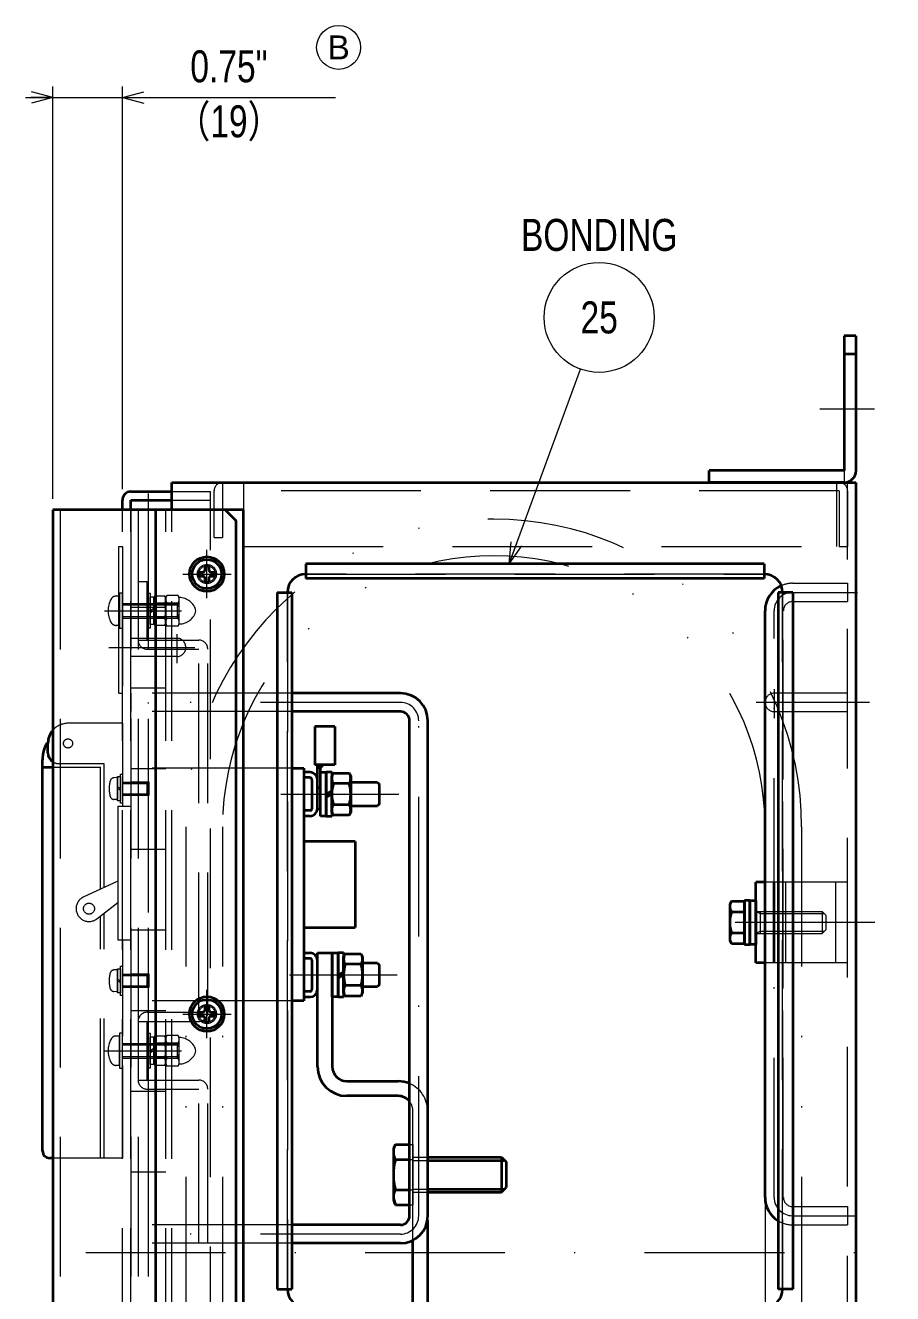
# Model space of a CAD drawing. Header units: millimetres. Extents: x 10 to 832, y 7 to 590.
# Drawn here: x 572.8 to 651.7, y 311.3 to 426.6 of the extents above; entities that cross this region are included whole.
import ezdxf
from ezdxf.enums import TextEntityAlignment as Align

# ---------------------------------------------------------------- set-up
doc = ezdxf.new("R2010")
doc.units = ezdxf.units.MM
for name, pattern in [('DASHDOT', [25.3, 12.7, -6.3, 0, -6.3]), ('DASHED', [19, 12.7, -6.3]), ('DIVIDE', [31.6, 12.7, -6.3, 0, -6.3, 0, -6.3])]:
    doc.linetypes.add(name, pattern=pattern)
for name, color, linetype in [('GR1_01', 7, 'Continuous'), ('GR1_02', 7, 'Continuous'), ('GR1_03', 7, 'Continuous'), ('GR1_04', 7, 'Continuous'), ('GR1_05', 7, 'Continuous'), ('GR1_07', 7, 'Continuous'), ('GR1_08', 7, 'Continuous'), ('GR1_10', 7, 'Continuous'), ('GR1_11', 7, 'Continuous'), ('GR1_12', 7, 'Continuous'), ('GR1_15', 7, 'Continuous'), ('GR1_16', 7, 'Continuous'), ('GR1_17', 7, 'Continuous'), ('GR1_teisei', 7, 'Continuous')]:
    doc.layers.add(name, color=color, linetype=linetype)
doc.styles.add('HG丸ｺﾞｼｯｸM-PRO', font='')
doc.styles.get('HG丸ｺﾞｼｯｸM-PRO').set_extended_font_data('HG丸ｺﾞｼｯｸM-PRO')

# ---------------------------------------------------------------- blocks, each defined once
blk = doc.blocks.new('BLKF075')
at = {"layer": 'GR1_01', "color": 3, "linetype": 'Continuous', "lineweight": 35}
for p, q in [((582.43, 384.17), (586.17, 384.17)), ((581.67, 382.5), (581.67, 383.4)), ((582.43, 383.4), (586.17, 383.4)), ((582.43, 382.5), (582.43, 383.4)), ((581.67, 246.6), (581.67, 247.5)), ((582.43, 246.6), (582.43, 247.5)), ((586.17, 246.6), (582.43, 246.6)), ((582.43, 245.83), (586.17, 245.83))]:
    blk.add_line(p, q, dxfattribs=at)
at = {"layer": 'GR1_01', "color": 4, "linetype": 'DASHED', "lineweight": 13}
for p, q in [((586.17, 384.17), (589.67, 384.17)), ((589.67, 245.83), (589.67, 384.17)), ((586.17, 383.4), (589.67, 383.4)), ((581.67, 247.5), (581.67, 382.5)), ((582.43, 247.5), (582.43, 382.5)), ((589.67, 246.6), (586.17, 246.6)), ((586.17, 245.83), (589.67, 245.83))]:
    blk.add_line(p, q, dxfattribs=at)
at = {"layer": 'GR1_01', "color": 3, "linetype": 'Continuous', "lineweight": 35}
for centre, start, end in [((582.43, 383.4), 90, 180), ((582.43, 246.6), 180, 270)]:
    blk.add_arc(centre, 0.767, start, end, dxfattribs=at)
blk = doc.blocks.new('BLKF076')
at = {"layer": 'GR1_02', "color": 4, "linetype": 'DASHED', "lineweight": 13}
for p, q in [((590, 380), (590, 384.23)), ((590.77, 385), (646.8, 385)), ((590.77, 385), (590.77, 380)), ((646.8, 384.23), (590.77, 384.23)), ((592.67, 385), (592.67, 379.17)), ((646.57, 385), (646.57, 379.17)), ((646.8, 384.23), (646.8, 379.17)), ((647.57, 384.23), (647.57, 379.17)), ((590, 380), (590.77, 380)), ((592.67, 379.17), (646.57, 379.17)), ((646.8, 379.17), (647.57, 379.17))]:
    blk.add_line(p, q, dxfattribs=at)
for centre, start, end in [((590.77, 384.23), 90, 180), ((646.8, 384.23), 360, 90)]:
    blk.add_arc(centre, 0.767, start, end, dxfattribs=at)
blk = doc.blocks.new('BLKF077')
at = {"layer": 'GR1_02', "color": 3, "linetype": 'Continuous', "lineweight": 35}
for p, q in [((586.17, 385), (648.33, 385)), ((586.17, 382.5), (586.17, 385)), ((648.33, 385), (648.33, 245)), ((586.17, 245), (586.17, 247.5)), ((586.17, 245), (648.33, 245))]:
    blk.add_line(p, q, dxfattribs=at)
at = {"layer": 'GR1_02', "color": 4, "linetype": 'DASHED', "lineweight": 13}
for p, q in [((647.57, 245), (647.57, 385)), ((586.17, 247.5), (586.17, 382.5))]:
    blk.add_line(p, q, dxfattribs=at)
blk = doc.blocks.new('BLKF079')
at = {"layer": 'GR1_10', "color": 3, "linetype": 'Continuous', "lineweight": 35}
for p, q in [((589.17, 377.4), (589.53, 377.4)), ((589.17, 377.4), (589.17, 377.03)), ((589.53, 377.4), (589.53, 377.03)), ((588.62, 376.85), (588.62, 376.48)), ((588.62, 376.85), (588.98, 376.85)), ((588.62, 376.48), (588.98, 376.48)), ((589.17, 376.3), (589.17, 375.93)), ((589.17, 375.93), (589.53, 375.93)), ((589.53, 376.3), (589.53, 375.93)), ((589.72, 376.85), (590.08, 376.85)), ((589.72, 376.48), (590.08, 376.48)), ((590.08, 376.85), (590.08, 376.48))]:
    blk.add_line(p, q, dxfattribs=at)
for radius in [1.58, 1.33]:
    blk.add_circle((589.35, 376.67), radius, dxfattribs=at)
for centre, start, end in [((588.98, 377.03), 270, 0), ((589.72, 377.03), 180, 270), ((588.98, 376.3), 0, 90), ((589.72, 376.3), 90, 180)]:
    blk.add_arc(centre, 0.183, start, end, dxfattribs=at)
blk = doc.blocks.new('BLKF081')
at = {"layer": 'GR1_07', "color": 4, "linetype": 'DASHDOT', "lineweight": 13}
for p, q in [((584.02, 383.99), (584.02, 245.66)), ((589.35, 374.47), (589.35, 378.87)), ((587.15, 376.67), (591.55, 376.67)), ((580.36, 373.33), (586.36, 373.33)), ((589.35, 334.47), (589.35, 338.87)), ((587.15, 336.67), (591.55, 336.67)), ((580.36, 333.33), (586.36, 333.33)), ((589.35, 298.87), (589.35, 294.47)), ((587.15, 296.67), (591.55, 296.67)), ((580.36, 293.33), (586.36, 293.33)), ((589.35, 254.47), (589.35, 258.87)), ((587.15, 256.67), (591.55, 256.67)), ((580.36, 253.33), (586.36, 253.33))]:
    blk.add_line(p, q, dxfattribs=at)
at = {"layer": 'GR1_07', "color": 4, "linetype": 'DASHED', "lineweight": 13}
for p, q in [((582.43, 382.5), (582.43, 247.5)), ((591.02, 382.5), (582.43, 382.5)), ((583.1, 382.5), (583.1, 247.5)), ((585.6, 247.5), (585.6, 382.5)), ((582.43, 373.67), (584.1, 373.67)), ((584.1, 373.67), (585.6, 373.67)), ((582.43, 366.33), (584.1, 366.33)), ((584.1, 366.33), (585.6, 366.33)), ((582.43, 359), (584.1, 359)), ((584.1, 359), (585.6, 359)), ((582.43, 351.67), (584.1, 351.67)), ((584.1, 351.67), (585.6, 351.67)), ((582.43, 344.33), (584.1, 344.33)), ((584.1, 344.33), (585.6, 344.33)), ((582.43, 337), (584.1, 337)), ((584.1, 337), (585.6, 337)), ((582.43, 329.67), (584.1, 329.67)), ((584.1, 329.67), (585.6, 329.67)), ((582.43, 322.33), (584.1, 322.33)), ((584.1, 322.33), (585.6, 322.33)), ((582.43, 315), (584.1, 315)), ((584.1, 315), (585.6, 315)), ((582.43, 307.67), (584.1, 307.67)), ((584.1, 307.67), (585.6, 307.67)), ((582.43, 300.33), (584.1, 300.33)), ((584.1, 300.33), (585.6, 300.33)), ((582.43, 293), (584.1, 293)), ((584.1, 293), (585.6, 293)), ((582.43, 285.67), (584.1, 285.67)), ((584.1, 285.67), (585.6, 285.67)), ((582.43, 278.33), (584.1, 278.33)), ((584.1, 278.33), (585.6, 278.33)), ((582.43, 271), (584.1, 271)), ((584.1, 271), (585.6, 271)), ((582.43, 263.67), (584.1, 263.67)), ((584.1, 263.67), (585.6, 263.67)), ((582.43, 256.33), (584.1, 256.33)), ((584.1, 256.33), (585.6, 256.33)), ((582.43, 247.5), (591.02, 247.5))]:
    blk.add_line(p, q, dxfattribs=at)
at = {"layer": 'GR1_07', "color": 3, "linetype": 'Continuous', "lineweight": 35}
for p, q in [((592.68, 382.5), (591.02, 382.5)), ((592.68, 247.5), (592.68, 382.5)), ((591.02, 247.5), (592.68, 247.5))]:
    blk.add_line(p, q, dxfattribs=at)
at = {"layer": 'GR1_07', "color": 4, "linetype": 'DASHED', "lineweight": 13}
for centre in [(589.35, 376.67), (589.35, 336.67), (589.35, 296.67), (589.35, 256.67)]:
    blk.add_circle(centre, 0.867, dxfattribs=at)
blk = doc.blocks.new('BLKF082')
at = {"layer": 'GR1_10', "color": 3, "linetype": 'Continuous', "lineweight": 35}
for p, q in [((588.62, 336.85), (588.62, 336.48)), ((588.62, 336.85), (588.98, 336.85)), ((589.17, 337.4), (589.53, 337.4)), ((589.17, 337.4), (589.17, 337.03)), ((589.53, 337.4), (589.53, 337.03)), ((589.72, 336.85), (590.08, 336.85)), ((590.08, 336.85), (590.08, 336.48)), ((588.62, 336.48), (588.98, 336.48)), ((589.17, 336.3), (589.17, 335.93)), ((589.17, 335.93), (589.53, 335.93)), ((589.53, 336.3), (589.53, 335.93)), ((589.72, 336.48), (590.08, 336.48))]:
    blk.add_line(p, q, dxfattribs=at)
for radius in [1.58, 1.33]:
    blk.add_circle((589.35, 336.67), radius, dxfattribs=at)
for centre, start, end in [((588.98, 337.03), 270, 0), ((589.72, 337.03), 180, 270), ((588.98, 336.3), 0, 90), ((589.72, 336.3), 90, 180)]:
    blk.add_arc(centre, 0.183, start, end, dxfattribs=at)
blk = doc.blocks.new('BLKF093')
at = {"layer": 'GR1_04', "color": 4, "linetype": 'DASHED', "lineweight": 13}
for p, q in [((597.07, 359.03), (582.43, 359.03)), ((582.43, 359.03), (582.43, 355.58)), ((599.4, 355.33), (599.4, 357.99)), ((581.25, 355.58), (581.67, 355.58)), ((581.25, 355.58), (581.25, 343.41)), ((581.67, 355.58), (582.43, 355.58)), ((581.24, 348.75), (578.17, 347.32)), ((579.33, 345.31), (581.25, 346.81)), ((581.25, 343.41), (581.67, 343.41)), ((581.67, 343.41), (582.43, 343.41)), ((582.43, 343.41), (582.43, 337.86)), ((599.4, 338.89), (599.4, 341.56)), ((597.07, 337.86), (582.43, 337.86))]:
    blk.add_line(p, q, dxfattribs=at)
at = {"layer": 'GR1_04', "color": 3, "linetype": 'Continuous', "lineweight": 35}
for p, q in [((597.07, 359.03), (598.17, 359.03)), ((598.17, 359.03), (598.17, 337.86)), ((598.73, 358.66), (598.17, 358.66)), ((598.73, 358.16), (598.17, 358.16)), ((598.9, 355.33), (598.9, 357.99)), ((604.85, 357.72), (602.43, 357.72)), ((604.85, 357.72), (605.02, 357.55)), ((605.02, 355.77), (605.02, 357.55)), ((598.73, 355.16), (598.17, 355.16)), ((602.43, 355.6), (604.85, 355.6)), ((605.02, 355.77), (604.85, 355.6)), ((598.73, 354.66), (598.17, 354.66)), ((602.83, 352.34), (598.17, 352.34)), ((602.83, 352.34), (602.83, 344.55)), ((598.17, 344.55), (602.83, 344.55)), ((598.17, 342.23), (598.73, 342.23)), ((598.73, 341.73), (598.17, 341.73)), ((598.9, 338.89), (598.9, 341.56)), ((604.85, 341.29), (603.5, 341.29)), ((604.85, 341.29), (605.02, 341.12)), ((605.02, 339.34), (605.02, 341.12)), ((603.5, 339.17), (604.85, 339.17)), ((605.02, 339.34), (604.85, 339.17)), ((598.17, 337.86), (597.07, 337.86)), ((598.73, 338.73), (598.17, 338.73)), ((598.17, 338.23), (598.73, 338.23))]:
    blk.add_line(p, q, dxfattribs=at)
at = {"layer": 'GR1_04', "color": 4, "linetype": 'DASHED', "lineweight": 13}
blk.add_circle((578.63, 346.25), 0.5, dxfattribs=at)
at = {"layer": 'GR1_04', "color": 3, "linetype": 'Continuous', "lineweight": 35}
for centre, radius, start, end in [((598.73, 357.99), 0.667, 0, 90), ((598.73, 357.99), 0.167, 0, 90), ((598.73, 355.33), 0.667, 270, 0), ((598.73, 355.33), 0.167, 270, 0), ((598.73, 341.56), 0.667, 0, 90), ((598.73, 341.56), 0.167, 0, 90), ((598.73, 338.89), 0.667, 270, 0), ((598.73, 338.89), 0.167, 270, 0)]:
    blk.add_arc(centre, radius, start, end, dxfattribs=at)
at = {"layer": 'GR1_04', "color": 4, "linetype": 'DASHED', "lineweight": 13}
blk.add_arc((578.63, 346.25), 1.17, 113.3364, 306.7648, dxfattribs=at)
blk = doc.blocks.new('BLKF092')
at = {"layer": 'GR1_04', "color": 4, "linetype": 'DASHED', "lineweight": 13}
for p, q in [((584.1, 357.74), (582.43, 357.74)), ((584.1, 356.58), (584.1, 357.74)), ((582.43, 356.58), (584.1, 356.58)), ((584.1, 340.28), (582.43, 340.28)), ((584.1, 339.11), (584.1, 340.28)), ((582.43, 339.11), (584.1, 339.11))]:
    blk.add_line(p, q, dxfattribs=at)
at = {"layer": 'GR1_04', "color": 3, "linetype": 'Continuous', "lineweight": 35}
blk.add_blockref('BLKF093', (0, 0), dxfattribs=at)
blk = doc.blocks.new('BLKF094')
at = {"layer": 'GR1_04', "color": 4, "linetype": 'DASHED', "lineweight": 13}
for p, q in [((581.23, 358.16), (580.9, 358.14)), ((581.23, 358.26), (581.5, 358.26)), ((581.23, 356.06), (581.23, 358.26)), ((581.23, 358.16), (581.23, 356.16)), ((581.5, 358.49), (581.67, 358.49)), ((581.5, 355.83), (581.5, 358.49)), ((581.5, 358.26), (581.5, 356.06)), ((581.67, 358.49), (581.67, 355.83)), ((581.67, 357.74), (583.9, 357.74)), ((581.67, 357.74), (581.67, 356.58)), ((581.67, 357.63), (583.9, 357.63)), ((583.9, 357.74), (583.9, 356.58)), ((581.23, 357.31), (581.5, 357.16)), ((581.23, 357.16), (581.5, 357.01)), ((581.67, 356.69), (583.9, 356.69)), ((581.67, 356.58), (583.9, 356.58)), ((581.23, 356.16), (580.9, 356.18)), ((581.5, 356.06), (581.23, 356.06)), ((581.67, 355.83), (581.5, 355.83))]:
    blk.add_line(p, q, dxfattribs=at)
for centre, radius, start, end in [((583.13, 357.16), 2.67, 164.458, 195.542), ((580.92, 357.78), 0.367, 93, 164.458), ((580.92, 356.54), 0.367, 195.542, 267)]:
    blk.add_arc(centre, radius, start, end, dxfattribs=at)
blk = doc.blocks.new('BLKF095')
at = {"layer": 'GR1_04', "color": 4, "linetype": 'DASHED', "lineweight": 13}
for p, q in [((581.23, 340.69), (580.9, 340.68)), ((581.23, 340.79), (581.5, 340.79)), ((581.23, 338.59), (581.23, 340.79)), ((581.23, 340.69), (581.23, 338.69)), ((581.5, 341.03), (581.67, 341.03)), ((581.5, 338.36), (581.5, 341.03)), ((581.5, 340.79), (581.5, 338.59)), ((581.67, 341.03), (581.67, 338.36)), ((581.67, 340.28), (583.9, 340.28)), ((581.67, 340.28), (581.67, 339.11)), ((581.67, 340.16), (583.9, 340.16)), ((583.9, 340.28), (583.9, 339.11)), ((581.23, 339.85), (581.5, 339.69)), ((581.23, 339.69), (581.5, 339.54)), ((581.67, 339.23), (583.9, 339.23)), ((581.67, 339.11), (583.9, 339.11)), ((581.23, 338.69), (580.9, 338.71)), ((581.5, 338.59), (581.23, 338.59)), ((581.67, 338.36), (581.5, 338.36))]:
    blk.add_line(p, q, dxfattribs=at)
for centre, radius, start, end in [((583.13, 339.69), 2.67, 164.458, 195.542), ((580.92, 340.31), 0.367, 93, 164.458), ((580.92, 339.08), 0.367, 195.542, 267)]:
    blk.add_arc(centre, radius, start, end, dxfattribs=at)
blk = doc.blocks.new('BLKF096')
at = {"layer": 'GR1_04', "color": 3, "linetype": 'Continuous', "lineweight": 35}
for p, q in [((599.17, 362.81), (599.17, 359.31)), ((600.97, 362.81), (599.17, 362.81)), ((600.97, 362.81), (600.97, 359.31)), ((600.97, 359.31), (599.17, 359.31)), ((599.4, 355.33), (599.4, 359.31)), ((599.4, 359.05), (599.82, 359.31)), ((599.66, 359.05), (599.4, 359.05)), ((599.66, 359.05), (599.92, 359.31)), ((599.66, 355.33), (599.66, 359.05)), ((599.4, 357.27), (599.66, 357.27)), ((599.4, 355.33), (599.66, 355.33))]:
    blk.add_line(p, q, dxfattribs=at)
blk = doc.blocks.new('BLKF201')
at = {"layer": 'GR1_02', "color": 4, "linetype": 'DASHED', "lineweight": 13}
for p, q in [((598.33, 376.67), (640, 376.67)), ((596.67, 311.67), (596.67, 375)), ((641.67, 311.67), (641.67, 375)), ((598.33, 310), (640, 310))]:
    blk.add_line(p, q, dxfattribs=at)
at = {"layer": 'GR1_02', "color": 3, "linetype": 'Continuous', "lineweight": 35}
for centre, start, end in [((598.33, 375), 90, 180), ((640, 375), 360, 90), ((598.33, 311.67), 180, 270), ((640, 311.67), 270, 360)]:
    blk.add_arc(centre, 1.67, start, end, dxfattribs=at)
blk = doc.blocks.new('BLKF202')
at = {"layer": 'GR1_11', "color": 3, "linetype": 'Continuous', "lineweight": 35}
for p, q in [((640, 377.6), (598.33, 377.6)), ((598.33, 377.6), (598.33, 376.27)), ((640, 377.6), (640, 376.27)), ((640, 376.27), (598.33, 376.27))]:
    blk.add_line(p, q, dxfattribs=at)
at = {"layer": 'GR1_11', "color": 4, "linetype": 'DASHED', "lineweight": 13}
blk.add_line((640, 376.67), (598.33, 376.67), dxfattribs=at)
blk = doc.blocks.new('BLKF203')
at = {"layer": 'GR1_11', "color": 3, "linetype": 'Continuous', "lineweight": 35}
for p, q in [((595.73, 375), (595.73, 311.67)), ((595.73, 375), (597.07, 375)), ((597.07, 375), (597.07, 311.67)), ((595.73, 311.67), (597.07, 311.67))]:
    blk.add_line(p, q, dxfattribs=at)
at = {"layer": 'GR1_11', "color": 4, "linetype": 'DASHED', "lineweight": 13}
blk.add_line((596.67, 375), (596.67, 311.67), dxfattribs=at)
blk = doc.blocks.new('BLKF205')
at = {"layer": 'GR1_11', "color": 3, "linetype": 'Continuous', "lineweight": 35}
for p, q in [((641.27, 375), (641.27, 311.67)), ((642.6, 375), (641.27, 375)), ((642.6, 375), (642.6, 311.67)), ((642.6, 311.67), (641.27, 311.67))]:
    blk.add_line(p, q, dxfattribs=at)
at = {"layer": 'GR1_11', "color": 4, "linetype": 'DASHED', "lineweight": 13}
blk.add_line((641.67, 375), (641.67, 311.67), dxfattribs=at)
blk = doc.blocks.new('BLKF220')
at = {"layer": 'GR1_02', "color": 3, "linetype": 'Continuous', "lineweight": 35}
for p, q in [((648.33, 398.33), (647.27, 398.33)), ((647.27, 398.33), (647.27, 386.07)), ((648.33, 398.33), (648.33, 386.07)), ((648.33, 396.67), (647.27, 396.67)), ((647.27, 386.07), (635, 386.07)), ((635, 385), (635, 386.07)), ((647.27, 385), (635, 385))]:
    blk.add_line(p, q, dxfattribs=at)
at = {"layer": 'GR1_02', "color": 4, "linetype": 'DASHDOT', "lineweight": 13}
blk.add_line((650.01, 391.67), (645.06, 391.67), dxfattribs=at)
at = {"layer": 'GR1_02', "color": 4, "linetype": 'DASHED', "lineweight": 13}
blk.add_line((647.27, 386.07), (647.27, 385), dxfattribs=at)
at = {"layer": 'GR1_02', "color": 3, "linetype": 'Continuous', "lineweight": 35}
blk.add_arc((647.27, 386.07), 1.07, 270, 0, dxfattribs=at)
blk = doc.blocks.new('BLKF249')
at = {"layer": 'GR1_10', "color": 4, "linetype": 'DASHED', "lineweight": 13}
for p, q in [((583.93, 331.75), (583.93, 334.92)), ((583.93, 334.92), (584.2, 334.92)), ((584.2, 334.92), (584.2, 331.75)), ((584.2, 332.07), (584.2, 334.6)), ((584.2, 334.6), (584.53, 334.6)), ((584.53, 334.5), (584.64, 334.68)), ((584.53, 334.6), (584.53, 332.07)), ((584.53, 332.17), (584.53, 334.5)), ((584.64, 334.68), (585.5, 334.68)), ((585.5, 334.68), (585.6, 334.5)), ((585.6, 334.5), (585.6, 332.17)), ((584.53, 333.53), (584.2, 333.33)), ((584.53, 333.33), (584.2, 333.14)), ((585.5, 334.01), (584.64, 334.01)), ((584.53, 332.07), (584.2, 332.07)), ((584.64, 331.99), (584.53, 332.17)), ((585.5, 332.66), (584.64, 332.66)), ((585.6, 332.17), (585.5, 331.99)), ((584.2, 331.75), (583.93, 331.75)), ((585.5, 331.99), (584.64, 331.99))]:
    blk.add_line(p, q, dxfattribs=at)
for centre, radius, start, end in [((585.13, 334.34), 0.596, 145.6158, 214.3842), ((585, 334.34), 0.596, 325.6158, 34.3842), ((586.76, 333.33), 2.23, 162.412, 197.588), ((583.37, 333.33), 2.23, 342.412, 17.588), ((585.13, 332.32), 0.596, 145.6158, 214.3842), ((585, 332.32), 0.596, 325.6158, 34.3842)]:
    blk.add_arc(centre, radius, start, end, dxfattribs=at)
blk = doc.blocks.new('BLKF250')
at = {"layer": 'GR1_10', "color": 4, "linetype": 'DASHED', "lineweight": 13}
for p, q in [((585.71, 334.72), (585.6, 334.54)), ((585.6, 334.38), (585.6, 334.54)), ((585.6, 333.33), (585.6, 334.38)), ((586.73, 334.72), (585.71, 334.72)), ((586.84, 334.54), (586.73, 334.72)), ((586.84, 334.38), (586.84, 334.54)), ((586.84, 333.33), (586.84, 334.38)), ((585.6, 332.29), (585.6, 333.33)), ((586.73, 334.03), (585.71, 334.03)), ((586.84, 332.29), (586.84, 333.33)), ((585.6, 332.13), (585.6, 332.29)), ((585.6, 332.13), (585.71, 331.94)), ((586.73, 332.64), (585.71, 332.64)), ((586.73, 331.94), (586.84, 332.13)), ((586.84, 332.13), (586.84, 332.29)), ((586.73, 331.94), (585.71, 331.94))]:
    blk.add_line(p, q, dxfattribs=at)
for centre, start, end in [((586.84, 332.98), 12.9987, 90), ((586.84, 333.68), 270, 347.0013)]:
    blk.add_arc(centre, 1.55, start, end, dxfattribs=at)
for points in [[(585.71, 334.72), (585.64, 334.61), (585.6, 334.49), (585.6, 334.38)], [(586.73, 334.03), (586.8, 334.14), (586.84, 334.26), (586.84, 334.38)], [(585.71, 332.64), (585.64, 332.53), (585.6, 332.41), (585.6, 332.29)], [(586.73, 331.94), (586.8, 332.06), (586.84, 332.17), (586.84, 332.29)]]:
    blk.add_open_spline(points, degree=3, dxfattribs=at)
for points in [[(585.6, 334.38), (585.6, 334.32), (585.61, 334.26), (585.65, 334.14), (585.67, 334.08), (585.71, 334.03)], [(586.84, 334.38), (586.84, 334.43), (586.83, 334.49), (586.79, 334.61), (586.76, 334.67), (586.73, 334.72)], [(585.6, 333.33), (585.6, 333.45), (585.61, 333.57), (585.65, 333.8), (585.68, 333.92), (585.71, 334.03)], [(585.71, 332.64), (585.67, 332.75), (585.65, 332.87), (585.61, 333.1), (585.6, 333.22), (585.6, 333.33)], [(586.84, 333.33), (586.84, 333.45), (586.83, 333.57), (586.79, 333.8), (586.76, 333.92), (586.73, 334.03)], [(586.73, 332.64), (586.76, 332.75), (586.79, 332.87), (586.83, 333.1), (586.84, 333.22), (586.84, 333.33)], [(585.6, 332.29), (585.6, 332.23), (585.61, 332.17), (585.65, 332.06), (585.67, 332), (585.71, 331.94)], [(586.84, 332.29), (586.84, 332.35), (586.83, 332.41), (586.79, 332.53), (586.76, 332.58), (586.73, 332.64)]]:
    blk.add_open_spline(points, degree=3, knots=[0, 0, 0, 0, 0.5, 0.5, 1, 1, 1, 1], dxfattribs=at)
blk = doc.blocks.new('BLKF251')
at = {"layer": 'GR1_10', "color": 4, "linetype": 'DASHED', "lineweight": 13}
for p, q in [((581.4, 334.67), (581.11, 334.67)), ((581.67, 334.92), (581.4, 334.92)), ((581.4, 334.92), (581.4, 331.75)), ((581.4, 332), (581.4, 334.67)), ((581.67, 331.75), (581.67, 334.92)), ((581.67, 334), (586.69, 334)), ((581.67, 332.67), (581.67, 334)), ((581.67, 333.87), (586.69, 333.87)), ((586.69, 332.67), (586.69, 334)), ((581.67, 332.8), (586.69, 332.8)), ((581.67, 332.67), (586.69, 332.67)), ((581.4, 332), (581.11, 332)), ((581.4, 331.75), (581.67, 331.75))]:
    blk.add_line(p, q, dxfattribs=at)
at = {"layer": 'GR1_10', "color": 4, "linetype": 'DASHDOT', "lineweight": 13}
blk.add_line((580.03, 333.33), (587.03, 333.33), dxfattribs=at)
at = {"layer": 'GR1_10', "color": 4, "linetype": 'DASHED', "lineweight": 13}
for centre, radius, start, end in [((582.53, 333.33), 2.17, 150.8446, 209.1554), ((581.11, 334.13), 0.542, 90, 150.8446), ((581.11, 332.54), 0.542, 209.1554, 270)]:
    blk.add_arc(centre, radius, start, end, dxfattribs=at)
blk = doc.blocks.new('BLKF252')
at = {"layer": 'GR1_10', "color": 4, "linetype": 'DASHED', "lineweight": 13}
for p, q in [((583.93, 371.75), (583.93, 374.92)), ((583.93, 374.92), (584.2, 374.92)), ((584.2, 374.92), (584.2, 371.75)), ((584.2, 372.07), (584.2, 374.6)), ((584.2, 374.6), (584.53, 374.6)), ((584.53, 374.5), (584.64, 374.68)), ((584.53, 374.6), (584.53, 372.07)), ((584.53, 372.17), (584.53, 374.5)), ((584.64, 374.68), (585.5, 374.68)), ((585.5, 374.01), (584.64, 374.01)), ((585.5, 374.68), (585.6, 374.5)), ((585.6, 374.5), (585.6, 372.17)), ((584.53, 373.53), (584.2, 373.33)), ((584.53, 373.33), (584.2, 373.14)), ((585.5, 372.66), (584.64, 372.66)), ((584.2, 371.75), (583.93, 371.75)), ((584.53, 372.07), (584.2, 372.07)), ((584.64, 371.99), (584.53, 372.17)), ((585.5, 371.99), (584.64, 371.99)), ((585.6, 372.17), (585.5, 371.99))]:
    blk.add_line(p, q, dxfattribs=at)
for centre, radius, start, end in [((585.13, 374.34), 0.596, 145.6158, 214.3842), ((586.76, 373.33), 2.23, 162.412, 197.588), ((585, 374.34), 0.596, 325.6158, 34.3842), ((583.37, 373.33), 2.23, 342.412, 17.588), ((585.13, 372.32), 0.596, 145.6158, 214.3842), ((585, 372.32), 0.596, 325.6158, 34.3842)]:
    blk.add_arc(centre, radius, start, end, dxfattribs=at)
blk = doc.blocks.new('BLKF253')
at = {"layer": 'GR1_10', "color": 4, "linetype": 'DASHED', "lineweight": 13}
for p, q in [((585.71, 374.72), (585.6, 374.54)), ((585.6, 374.38), (585.6, 374.54)), ((585.6, 373.33), (585.6, 374.38)), ((586.73, 374.72), (585.71, 374.72)), ((586.73, 374.03), (585.71, 374.03)), ((586.84, 374.54), (586.73, 374.72)), ((586.84, 374.38), (586.84, 374.54)), ((586.84, 373.33), (586.84, 374.38)), ((585.6, 372.29), (585.6, 373.33)), ((586.73, 372.64), (585.71, 372.64)), ((586.84, 372.29), (586.84, 373.33)), ((585.6, 372.13), (585.6, 372.29)), ((585.6, 372.13), (585.71, 371.94)), ((586.73, 371.94), (585.71, 371.94)), ((586.73, 371.94), (586.84, 372.13)), ((586.84, 372.13), (586.84, 372.29))]:
    blk.add_line(p, q, dxfattribs=at)
for centre, start, end in [((586.84, 372.98), 12.9987, 90), ((586.84, 373.68), 270, 347.0013)]:
    blk.add_arc(centre, 1.55, start, end, dxfattribs=at)
for points in [[(585.71, 374.72), (585.64, 374.61), (585.6, 374.49), (585.6, 374.38)], [(586.73, 374.03), (586.8, 374.14), (586.84, 374.26), (586.84, 374.38)], [(585.71, 372.64), (585.64, 372.53), (585.6, 372.41), (585.6, 372.29)], [(586.73, 371.94), (586.8, 372.06), (586.84, 372.17), (586.84, 372.29)]]:
    blk.add_open_spline(points, degree=3, dxfattribs=at)
for points in [[(585.6, 374.38), (585.6, 374.32), (585.61, 374.26), (585.65, 374.14), (585.67, 374.08), (585.71, 374.03)], [(585.6, 373.33), (585.6, 373.45), (585.61, 373.57), (585.65, 373.8), (585.68, 373.92), (585.71, 374.03)], [(586.84, 374.38), (586.84, 374.43), (586.83, 374.49), (586.79, 374.61), (586.76, 374.67), (586.73, 374.72)], [(586.84, 373.33), (586.84, 373.45), (586.83, 373.57), (586.79, 373.8), (586.76, 373.92), (586.73, 374.03)], [(585.71, 372.64), (585.67, 372.75), (585.65, 372.87), (585.61, 373.1), (585.6, 373.22), (585.6, 373.33)], [(586.73, 372.64), (586.76, 372.75), (586.79, 372.87), (586.83, 373.1), (586.84, 373.22), (586.84, 373.33)], [(586.84, 372.29), (586.84, 372.35), (586.83, 372.41), (586.79, 372.53), (586.76, 372.58), (586.73, 372.64)], [(585.6, 372.29), (585.6, 372.23), (585.61, 372.17), (585.65, 372.06), (585.67, 372), (585.71, 371.94)]]:
    blk.add_open_spline(points, degree=3, knots=[0, 0, 0, 0, 0.5, 0.5, 1, 1, 1, 1], dxfattribs=at)
blk = doc.blocks.new('BLKF254')
at = {"layer": 'GR1_10', "color": 4, "linetype": 'DASHED', "lineweight": 13}
for p, q in [((581.67, 374.92), (581.4, 374.92)), ((581.4, 374.92), (581.4, 371.75)), ((581.67, 371.75), (581.67, 374.92)), ((581.4, 374.67), (581.11, 374.67)), ((581.4, 372), (581.4, 374.67)), ((581.67, 374), (586.69, 374)), ((581.67, 372.67), (581.67, 374)), ((581.67, 373.87), (586.69, 373.87)), ((586.69, 372.67), (586.69, 374)), ((581.67, 372.8), (586.69, 372.8)), ((581.67, 372.67), (586.69, 372.67)), ((581.4, 372), (581.11, 372)), ((581.4, 371.75), (581.67, 371.75))]:
    blk.add_line(p, q, dxfattribs=at)
at = {"layer": 'GR1_10', "color": 4, "linetype": 'DASHDOT', "lineweight": 13}
blk.add_line((580.03, 373.33), (587.03, 373.33), dxfattribs=at)
at = {"layer": 'GR1_10', "color": 4, "linetype": 'DASHED', "lineweight": 13}
for centre, radius, start, end in [((582.53, 373.33), 2.17, 150.8446, 209.1554), ((581.11, 374.13), 0.542, 90, 150.8446), ((581.11, 372.54), 0.542, 209.1554, 270)]:
    blk.add_arc(centre, radius, start, end, dxfattribs=at)
blk = doc.blocks.new('BLKF275')
at = {"layer": 'GR1_12', "color": 4, "linetype": 'DASHED', "lineweight": 13}
for p, q in [((581.67, 363.1), (576.73, 363.1)), ((581.67, 363.1), (581.67, 358.26)), ((575.35, 359.1), (579.67, 359.1)), ((580, 359.43), (575.9, 359.43)), ((579.67, 348.01), (579.67, 359.1)), ((580, 348.17), (580, 359.43)), ((581.67, 356.06), (581.67, 355.58)), ((579.67, 323.57), (579.67, 345.57)), ((579.67, 345.31), (579.67, 345.31)), ((580, 323.57), (580, 345.83)), ((581.67, 343.41), (581.67, 340.79)), ((581.67, 338.59), (581.67, 334.67)), ((581.67, 332), (581.67, 323.57)), ((581.67, 323.57), (575.35, 323.57))]:
    blk.add_line(p, q, dxfattribs=at)
at = {"layer": 'GR1_12', "color": 3, "linetype": 'Continuous', "lineweight": 35}
for p, q in [((574.9, 360.43), (574.9, 361.27)), ((574.4, 324.23), (574.4, 359.78)), ((574.4, 359.1), (575.35, 359.1)), ((575.35, 323.57), (575.07, 323.57))]:
    blk.add_line(p, q, dxfattribs=at)
at = {"layer": 'GR1_12', "color": 4, "linetype": 'DASHED', "lineweight": 13}
blk.add_circle((576.73, 361.27), 0.417, dxfattribs=at)
at = {"layer": 'GR1_12', "color": 3, "linetype": 'Continuous', "lineweight": 35}
for centre, radius, start, end in [((576.73, 361.27), 1.83, 138.9857, 180), ((577.39, 359.78), 2.99, 146.0684, 180), ((575.9, 360.43), 1, 180, 236.633), ((575.07, 324.23), 0.667, 180, 270)]:
    blk.add_arc(centre, radius, start, end, dxfattribs=at)
at = {"layer": 'GR1_12', "color": 4, "linetype": 'DASHED', "lineweight": 13}
for centre, radius, start, end in [((576.73, 361.27), 1.83, 90, 138.9857), ((575.9, 360.43), 1, 236.633, 270)]:
    blk.add_arc(centre, radius, start, end, dxfattribs=at)
blk = doc.blocks.new('BLKF290')
at = {"layer": 'GR1_01', "color": 4, "linetype": 'DASHED', "lineweight": 13}
for p, q in [((582.43, 370.83), (586.6, 370.83)), ((586.6, 369.17), (582.43, 369.17))]:
    blk.add_line(p, q, dxfattribs=at)
blk.add_arc((586.6, 370), 0.833, 270, 90, dxfattribs=at)
blk = doc.blocks.new('BLKF289')
at = {"layer": 'GR1_01', "color": 4, "linetype": 'DASHDOT', "lineweight": 13}
for p, q in [((586.6, 371.2), (586.6, 368.56)), ((580.42, 370), (588.24, 370))]:
    blk.add_line(p, q, dxfattribs=at)
at = {"layer": 'GR1_01', "color": 4, "linetype": 'DASHED', "lineweight": 13}
blk.add_blockref('BLKF290', (0, 0), dxfattribs=at)
blk = doc.blocks.new('BLKF296')
at = {"layer": 'GR1_08', "color": 4, "linetype": 'DASHED', "lineweight": 13}
for p, q in [((581.33, 379.17), (581.67, 379.17)), ((581.33, 374.67), (581.33, 379.17)), ((581.67, 379.17), (581.67, 365.83)), ((581.33, 372), (581.33, 374.67)), ((581.33, 365.83), (581.33, 372)), ((581.33, 365.83), (581.67, 365.83))]:
    blk.add_line(p, q, dxfattribs=at)
blk = doc.blocks.new('FXTIP_ARROW_S')
at = {"color": 0, "linetype": 'Continuous', "lineweight": -2}
for q in [(-1, 0), (-0.966, 0.259), (-0.966, -0.259)]:
    blk.add_line((0, 0), q, dxfattribs=at)
blk = doc.blocks.new('BLKF308')
at = {"layer": 'GR1_05', "color": 3, "linetype": 'Continuous', "lineweight": 35}
for p, q in [((599.4, 342.23), (600.73, 342.23)), ((599.4, 331.89), (599.4, 342.23)), ((600.73, 342.23), (600.73, 331.89)), ((602.07, 330.56), (606.73, 330.56)), ((606.73, 329.23), (602.07, 329.23)), ((609.4, 317.93), (609.4, 310.4)), ((608.07, 310.4), (608.07, 316.1))]:
    blk.add_line(p, q, dxfattribs=at)
at = {"layer": 'GR1_05', "color": 4, "linetype": 'DASHED', "lineweight": 13}
for p, q in [((608.07, 316.1), (608.07, 327.89)), ((609.4, 327.89), (609.4, 317.93)), ((608.07, 307.33), (608.07, 310.4)), ((609.4, 310.4), (609.4, 307.33)), ((606.73, 305.99), (602.07, 305.99)), ((606.73, 304.66), (602.07, 304.66)), ((599.4, 291.33), (599.4, 303.33)), ((600.73, 303.33), (600.73, 291.33)), ((600.73, 291.33), (599.4, 291.33))]:
    blk.add_line(p, q, dxfattribs=at)
at = {"layer": 'GR1_05', "color": 3, "linetype": 'Continuous', "lineweight": 35}
for centre, radius, start, end in [((602.07, 331.89), 2.67, 180, 270), ((602.07, 331.89), 1.33, 180, 270), ((606.73, 327.89), 2.67, 67.201, 90), ((606.73, 327.89), 1.33, 39.195, 90)]:
    blk.add_arc(centre, radius, start, end, dxfattribs=at)
at = {"layer": 'GR1_05', "color": 4, "linetype": 'DASHED', "lineweight": 13}
for centre, radius, start, end in [((606.73, 327.89), 2.67, 0, 67.201), ((606.73, 327.89), 1.33, 0, 39.195), ((606.73, 307.33), 2.67, 270, 0), ((606.73, 307.33), 1.33, 270, 0), ((602.07, 303.33), 2.67, 90, 180), ((602.07, 303.33), 1.33, 90, 180)]:
    blk.add_arc(centre, radius, start, end, dxfattribs=at)
blk = doc.blocks.new('BLKF311')
at = {"layer": 'GR1_05', "color": 3, "linetype": 'Continuous', "lineweight": 35}
for p, q in [((606.49, 324.81), (606.3, 324.48)), ((606.3, 324.48), (606.3, 319.89)), ((606.49, 324.81), (607.77, 324.81)), ((606.49, 323.44), (607.77, 323.44)), ((609.43, 323.65), (616.12, 323.65)), ((609.43, 323.36), (616.4, 323.36)), ((616.12, 323.65), (616.12, 320.47)), ((616.12, 323.65), (616.53, 323.23)), ((616.53, 323.23), (616.53, 320.89)), ((606.49, 320.68), (607.77, 320.68)), ((609.43, 320.76), (616.4, 320.76)), ((616.12, 320.47), (616.53, 320.89)), ((606.3, 319.89), (606.49, 319.31)), ((609.43, 320.47), (616.12, 320.47)), ((606.49, 319.31), (607.77, 319.31))]:
    blk.add_line(p, q, dxfattribs=at)
at = {"layer": 'GR1_05', "color": 4, "linetype": 'DASHED', "lineweight": 13}
for p, q in [((607.77, 324.81), (608.07, 324.81)), ((608.07, 324.81), (608.07, 319.31)), ((607.77, 323.44), (608.07, 323.44)), ((608.07, 323.65), (609.43, 323.65)), ((608.07, 323.36), (609.43, 323.36)), ((607.77, 320.68), (608.07, 320.68)), ((608.07, 320.76), (609.43, 320.76)), ((608.07, 320.47), (609.43, 320.47)), ((607.77, 319.31), (608.07, 319.31))]:
    blk.add_line(p, q, dxfattribs=at)
at = {"layer": 'GR1_05', "color": 3, "linetype": 'Continuous', "lineweight": 35}
for centre, radius, start, end in [((607.62, 324.12), 1.32, 148.5802, 211.4198), ((611.29, 322.06), 4.99, 163.9892, 196.0108), ((607.62, 320), 1.32, 148.5802, 211.4198)]:
    blk.add_arc(centre, radius, start, end, dxfattribs=at)
blk = doc.blocks.new('BLKF312')
at = {"layer": 'GR1_01', "color": 4, "linetype": 'DASHED', "lineweight": 13}
for p, q in [((582.43, 365.83), (582.43, 364.17)), ((597.07, 365.83), (582.43, 365.83)), ((597.07, 364.17), (582.43, 364.17)), ((582.43, 317.5), (582.43, 315.83)), ((597.07, 317.5), (582.43, 317.5)), ((597.07, 315.83), (582.43, 315.83))]:
    blk.add_line(p, q, dxfattribs=at)
at = {"layer": 'GR1_01', "color": 3, "linetype": 'Continuous', "lineweight": 35}
for p, q in [((606.93, 365.83), (597.07, 365.83)), ((606.93, 364.17), (597.07, 364.17)), ((607.77, 318.33), (607.77, 363.33)), ((609.43, 318.33), (609.43, 363.33)), ((606.93, 317.5), (597.07, 317.5)), ((606.93, 315.83), (597.07, 315.83))]:
    blk.add_line(p, q, dxfattribs=at)
at = {"layer": 'GR1_01', "color": 4, "linetype": 'DASHDOT', "lineweight": 13}
for p, q in [((606.93, 365), (581.54, 365)), ((608.6, 318.33), (608.6, 363.33)), ((606.93, 316.67), (581.65, 316.67))]:
    blk.add_line(p, q, dxfattribs=at)
at = {"layer": 'GR1_01', "color": 3, "linetype": 'Continuous', "lineweight": 35}
for centre, radius, start, end in [((606.93, 363.33), 2.5, 0, 90), ((606.93, 363.33), 0.833, 0, 90), ((606.93, 318.33), 0.833, 270, 0), ((606.93, 318.33), 2.5, 270, 0)]:
    blk.add_arc(centre, radius, start, end, dxfattribs=at)
at = {"layer": 'GR1_01', "color": 4, "linetype": 'DASHDOT', "lineweight": 13}
for centre, start, end in [((606.93, 363.33), 0, 90), ((606.93, 318.33), 270, 0)]:
    blk.add_arc(centre, 1.67, start, end, dxfattribs=at)
blk = doc.blocks.new('BLKF320')
at = {"layer": 'GR1_17', "color": 4, "linetype": 'DIVIDE', "lineweight": 13}
for p, q in [((587.43, 353.68), (587.43, 259.17)), ((590.77, 353.68), (590.77, 259.17)), ((640.07, 353.68), (640.07, 261.92)), ((643.4, 353.68), (643.4, 261.92)), ((601.33, 286.93), (610.18, 286.93)), ((598.9, 275.56), (598.9, 267.3))]:
    blk.add_line(p, q, dxfattribs=at)
for centre in [(589.1, 267.5), (589.1, 259.17)]:
    blk.add_circle(centre, 1.67, dxfattribs=at)
for centre, radius, start, end in [((615.42, 353.68), 27.98, 0, 180), ((615.42, 353.68), 24.65, 0, 180), ((610.18, 281.93), 5, 324.2102, 90), ((591.73, 295.23), 27.75, 268.0209, 324.2102), ((590.77, 267.3), 8.13, 270, 0)]:
    blk.add_arc(centre, radius, start, end, dxfattribs=at)
blk = doc.blocks.new('BLKF338')
at = {"layer": 'GR1_04', "color": 3, "linetype": 'Continuous', "lineweight": 35}
for p, q in [((599.66, 354.66), (599.66, 358.66)), ((599.66, 358.66), (600.19, 358.66)), ((600.19, 354.63), (600.19, 358.69)), ((600.19, 358.69), (600.69, 358.69)), ((600.19, 358.66), (600.19, 354.66)), ((600.69, 358.69), (600.69, 354.63)), ((600.69, 358.33), (600.84, 358.58)), ((600.84, 358.58), (602.28, 358.58)), ((602.28, 358.58), (602.43, 358.33)), ((600.69, 354.99), (600.69, 358.33)), ((602.28, 357.62), (600.84, 357.62)), ((602.43, 358.33), (602.43, 354.99)), ((600.69, 356.95), (600.19, 356.66)), ((600.69, 356.66), (600.19, 356.37)), ((602.28, 355.7), (600.84, 355.7)), ((600.19, 354.66), (599.66, 354.66)), ((600.69, 354.63), (600.19, 354.63)), ((600.84, 354.74), (600.69, 354.99)), ((602.28, 354.74), (600.84, 354.74)), ((602.43, 354.99), (602.28, 354.74))]:
    blk.add_line(p, q, dxfattribs=at)
for centre, radius, start, end in [((601.54, 358.1), 0.852, 145.6158, 214.3842), ((601.57, 358.1), 0.852, 325.6158, 34.3842), ((603.88, 356.66), 3.18, 162.412, 197.588), ((599.24, 356.66), 3.18, 342.412, 17.588), ((601.54, 355.22), 0.852, 145.6158, 214.3842), ((601.57, 355.22), 0.852, 325.6158, 34.3842)]:
    blk.add_arc(centre, radius, start, end, dxfattribs=at)
blk = doc.blocks.new('BLKF339')
at = {"layer": 'GR1_04', "color": 3, "linetype": 'Continuous', "lineweight": 35}
for p, q in [((600.73, 338.23), (600.73, 342.23)), ((600.73, 342.23), (601.27, 342.23)), ((601.27, 338.19), (601.27, 342.26)), ((601.27, 342.26), (601.77, 342.26)), ((601.27, 342.23), (601.27, 338.23)), ((601.77, 342.26), (601.77, 338.19)), ((601.77, 341.89), (601.92, 342.15)), ((601.77, 338.56), (601.77, 341.89)), ((601.92, 342.15), (603.35, 342.15)), ((603.35, 342.15), (603.5, 341.89)), ((603.5, 341.89), (603.5, 338.56)), ((601.77, 340.52), (601.27, 340.23)), ((601.77, 340.23), (601.27, 339.94)), ((603.35, 341.19), (601.92, 341.19)), ((603.35, 339.26), (601.92, 339.26)), ((601.27, 338.23), (600.73, 338.23)), ((601.77, 338.19), (601.27, 338.19)), ((601.92, 338.3), (601.77, 338.56)), ((603.35, 338.3), (601.92, 338.3)), ((603.5, 338.56), (603.35, 338.3))]:
    blk.add_line(p, q, dxfattribs=at)
for centre, radius, start, end in [((602.62, 341.67), 0.852, 145.6158, 214.3842), ((602.65, 341.67), 0.852, 325.6158, 34.3842), ((604.95, 340.23), 3.18, 162.412, 197.588), ((600.32, 340.23), 3.18, 342.412, 17.588), ((602.62, 338.78), 0.852, 145.6158, 214.3842), ((602.65, 338.78), 0.852, 325.6158, 34.3842)]:
    blk.add_arc(centre, radius, start, end, dxfattribs=at)
blk = doc.blocks.new('BLKF365')
at = {"layer": 'GR1_03', "color": 4, "linetype": 'DASHED', "lineweight": 13}
for p, q in [((583.1, 376), (583.1, 370.67)), ((583.1, 376), (583.93, 376)), ((583.93, 370.67), (583.93, 376)), ((583.1, 370.67), (588.6, 370.67)), ((583.93, 369.83), (588.6, 369.83)), ((588.6, 336.83), (588.6, 369.83)), ((589.43, 336.83), (589.43, 369.83)), ((583.93, 336.83), (588.6, 336.83)), ((583.1, 336), (588.6, 336)), ((583.1, 336), (583.1, 330.67)), ((583.93, 330.67), (583.93, 336)), ((583.1, 330.67), (588.6, 330.67)), ((583.93, 329.83), (588.6, 329.83)), ((588.6, 296.83), (588.6, 329.83)), ((589.43, 296.83), (589.43, 329.83)), ((583.93, 296.83), (588.6, 296.83)), ((583.1, 296), (588.6, 296)), ((583.1, 296), (583.1, 290.67)), ((583.93, 290.67), (583.93, 296)), ((583.1, 290.67), (588.6, 290.67)), ((583.93, 289.83), (588.6, 289.83)), ((588.6, 256.83), (588.6, 289.83)), ((589.43, 256.83), (589.43, 289.83)), ((583.1, 256), (588.6, 256)), ((583.1, 256), (583.1, 250.67)), ((583.93, 256.83), (588.6, 256.83)), ((583.93, 250.67), (583.93, 256)), ((583.1, 250.67), (583.93, 250.67))]:
    blk.add_line(p, q, dxfattribs=at)
for centre, start, end in [((583.93, 370.67), 180, 270), ((588.6, 369.83), 0, 90), ((583.93, 336), 90, 180), ((588.6, 336.83), 270, 0), ((583.93, 330.67), 180, 270), ((588.6, 329.83), 0, 90), ((583.93, 296), 90, 180), ((588.6, 296.83), 270, 0), ((583.93, 290.67), 180, 270), ((588.6, 289.83), 0, 90), ((583.93, 256), 90, 180), ((588.6, 256.83), 270, 0)]:
    blk.add_arc(centre, 0.833, start, end, dxfattribs=at)
blk = doc.blocks.new('BLKF395')
at = {"layer": 'GR1_10', "color": 3, "linetype": 'Continuous', "lineweight": 35}
for p, q in [((575.35, 382.5), (575.35, 247.5)), ((591.02, 382.5), (575.35, 382.5)), ((584.68, 382.5), (584.68, 247.5)), ((591.02, 382.5), (592.02, 381.5)), ((592.02, 248.5), (592.02, 381.5)), ((592.02, 248.5), (591.02, 247.5)), ((575.35, 247.5), (591.02, 247.5))]:
    blk.add_line(p, q, dxfattribs=at)
at = {"layer": 'GR1_10', "color": 4, "linetype": 'DASHED', "lineweight": 13}
for p, q in [((576.02, 382.5), (576.02, 247.5)), ((584.02, 382.5), (584.02, 247.5))]:
    blk.add_line(p, q, dxfattribs=at)
for centre in [(589.35, 376.67), (589.35, 336.67), (589.35, 296.67), (589.35, 256.67)]:
    blk.add_circle(centre, 0.75, dxfattribs=at)
blk = doc.blocks.new('FXTIP_ARROW_E')
at = {"color": 0, "linetype": 'Continuous', "lineweight": -2}
for q in [(-1, 0), (-0.966, 0.259), (-0.966, -0.259)]:
    blk.add_line((0, 0), q, dxfattribs=at)
blk = doc.blocks.new('BLKF408')
at = {"layer": 'GR1_teisei', "color": 4, "linetype": 'Continuous', "lineweight": 13}
blk.add_circle((601.32, 424.55), 2, dxfattribs=at)
at = {"layer": 'GR1_teisei', "color": 4, "linetype": 'Continuous', "lineweight": 13, "style": 'HG丸ｺﾞｼｯｸM-PRO', "width": 1.04272}
blk.add_text('B', height=2.18, dxfattribs=at).set_placement((601.32, 424.55), align=Align.MIDDLE_CENTER)
blk = doc.blocks.new('BLKF458')
at = {"layer": 'GR1_02', "color": 4, "linetype": 'DASHED', "lineweight": 13}
for p, q in [((647.57, 365.83), (640.9, 365.83)), ((640.9, 364.17), (647.57, 364.17))]:
    blk.add_line(p, q, dxfattribs=at)
blk.add_arc((640.9, 365), 0.833, 90, 270, dxfattribs=at)
blk = doc.blocks.new('BLKF457')
at = {"layer": 'GR1_02', "color": 4, "linetype": 'DASHDOT', "lineweight": 13}
for p, q in [((640.9, 366.2), (640.9, 363.56)), ((649.58, 365), (639.26, 365))]:
    blk.add_line(p, q, dxfattribs=at)
at = {"layer": 'GR1_02', "color": 4, "linetype": 'DASHED', "lineweight": 13}
blk.add_blockref('BLKF458', (0, 0), dxfattribs=at)
blk = doc.blocks.new('BLKF459')
at = {"layer": 'GR1_02', "color": 4, "linetype": 'DASHED', "lineweight": 13}
for p, q in [((642.57, 375.83), (647.57, 375.83)), ((647.57, 375.83), (647.57, 374.17)), ((642.57, 374.17), (647.57, 374.17)), ((641.73, 320), (641.73, 373.33)), ((642.57, 319.17), (647.57, 319.17)), ((647.57, 319.17), (647.57, 317.5)), ((642.57, 317.5), (647.57, 317.5))]:
    blk.add_line(p, q, dxfattribs=at)
at = {"layer": 'GR1_02', "color": 4, "linetype": 'DASHDOT', "lineweight": 13}
for p, q in [((642.57, 375), (648.46, 375)), ((640.9, 320), (640.9, 373.33)), ((642.57, 318.33), (648.35, 318.33))]:
    blk.add_line(p, q, dxfattribs=at)
at = {"layer": 'GR1_02', "color": 3, "linetype": 'Continuous', "lineweight": 35}
blk.add_line((640.07, 320), (640.07, 373.33), dxfattribs=at)
for centre, start, end in [((642.57, 373.33), 114.0352, 180), ((642.57, 320), 180, 238.6677)]:
    blk.add_arc(centre, 2.5, start, end, dxfattribs=at)
at = {"layer": 'GR1_02', "color": 4, "linetype": 'DASHDOT', "lineweight": 13}
for centre, start, end in [((642.57, 373.33), 90, 180), ((642.57, 320), 180, 270)]:
    blk.add_arc(centre, 1.67, start, end, dxfattribs=at)
at = {"layer": 'GR1_02', "color": 4, "linetype": 'DASHED', "lineweight": 13}
for centre, radius, start, end in [((642.57, 373.33), 2.5, 90, 114.0352), ((642.57, 373.33), 0.833, 90, 180), ((642.57, 320), 0.833, 180, 270), ((642.57, 320), 2.5, 238.6677, 270)]:
    blk.add_arc(centre, radius, start, end, dxfattribs=at)
blk = doc.blocks.new('BLKF569')
at = {"layer": 'GR1_10', "color": 3, "linetype": 'Continuous', "lineweight": 35}
for p, q in [((637.02, 346.92), (636.87, 346.67)), ((636.87, 346.67), (636.87, 343.33)), ((637.02, 346.92), (638.2, 346.92)), ((637.02, 345.96), (638.2, 345.96)), ((638.2, 342.97), (638.2, 347.03)), ((638.2, 347.03), (638.7, 347.03)), ((638.2, 346.92), (638.2, 343.08)), ((638.7, 347.03), (638.7, 342.97)), ((638.7, 347), (639.23, 347)), ((638.7, 343), (638.7, 347)), ((639.23, 347), (639.23, 343)), ((637.02, 344.04), (638.2, 344.04)), ((636.87, 343.33), (637.02, 343.08)), ((637.02, 343.08), (638.2, 343.08)), ((638.7, 342.97), (638.2, 342.97)), ((639.23, 343), (638.7, 343))]:
    blk.add_line(p, q, dxfattribs=at)
at = {"layer": 'GR1_10', "color": 4, "linetype": 'DASHED', "lineweight": 13}
for p, q in [((639.23, 346), (645.27, 346)), ((639.23, 346), (639.63, 345.8)), ((639.63, 346), (639.63, 344)), ((645.27, 346), (645.27, 344)), ((645.27, 346), (645.61, 345.67)), ((639.63, 345.8), (645.47, 345.8)), ((645.61, 345.67), (645.61, 344.33)), ((639.23, 344), (639.63, 344.2)), ((639.23, 344), (645.27, 344)), ((639.63, 344.2), (645.47, 344.2)), ((645.27, 344), (645.61, 344.33))]:
    blk.add_line(p, q, dxfattribs=at)
at = {"layer": 'GR1_10', "color": 3, "linetype": 'Continuous', "lineweight": 35}
for centre, radius, start, end in [((637.72, 346.44), 0.852, 145.6158, 214.3842), ((640.05, 345), 3.18, 162.412, 197.588), ((637.72, 343.56), 0.852, 145.6158, 214.3842)]:
    blk.add_arc(centre, radius, start, end, dxfattribs=at)
blk = doc.blocks.new('BLKF570')
at = {"layer": 'GR1_02', "color": 3, "linetype": 'Continuous', "lineweight": 35}
for p, q in [((639.23, 341.33), (639.23, 348.67)), ((640.07, 348.67), (639.23, 348.67)), ((640.9, 341.33), (640.9, 348.67)), ((640.07, 341.33), (639.23, 341.33))]:
    blk.add_line(p, q, dxfattribs=at)
at = {"layer": 'GR1_02', "color": 4, "linetype": 'DASHED', "lineweight": 13}
for p, q in [((647.57, 348.67), (640.07, 348.67)), ((641.97, 341.33), (641.97, 348.67)), ((646.5, 341.33), (646.5, 348.67)), ((647.57, 341.33), (647.57, 348.67)), ((647.57, 341.33), (640.07, 341.33))]:
    blk.add_line(p, q, dxfattribs=at)
at = {"layer": 'GR1_02', "color": 4, "linetype": 'DASHDOT', "lineweight": 13}
blk.add_line((650.05, 345), (636.61, 345), dxfattribs=at)

msp = doc.modelspace()

# ---------------------------------------------------------------- linework, layer by layer
at = {"layer": 'GR1_01', "color": 4, "linetype": 'DASHDOT', "lineweight": 13}
msp.add_line((578.33, 315), (651.67, 315), dxfattribs=at)
at = {"layer": 'GR1_04', "color": 4, "linetype": 'DASHDOT', "lineweight": 13}
for p, q in [((596.07, 356.66), (606.79, 356.66)), ((596.85, 340.23), (606.64, 340.23))]:
    msp.add_line(p, q, dxfattribs=at)
at = {"layer": 'GR1_15', "color": 4, "linetype": 'Continuous', "lineweight": 13}
msp.add_line((616.82, 377.6), (623.29, 395.3), dxfattribs=at)
msp.add_circle((625, 400), 5, dxfattribs=at)
at = {"layer": 'GR1_16', "color": 4, "linetype": 'Continuous', "lineweight": 13}
for p, q in [((575.35, 383.5), (575.35, 421)), ((581.67, 384.4), (581.67, 421)), ((572.85, 420), (575.35, 420)), ((575.35, 420), (581.67, 420)), ((581.67, 420), (601.03, 420))]:
    msp.add_line(p, q, dxfattribs=at)

# ---------------------------------------------------------------- block references
at = {"layer": 'GR1_01', "color": 3, "linetype": 'Continuous', "lineweight": 35}
msp.add_blockref('BLKF075', (0, 0), dxfattribs=at)
at = {"layer": 'GR1_01', "color": 4, "linetype": 'DASHDOT', "lineweight": 13}
msp.add_blockref('BLKF289', (0, 0), dxfattribs=at)
at = {"layer": 'GR1_01', "color": 4, "linetype": 'Continuous', "lineweight": 13}
msp.add_blockref('BLKF312', (0, 0), dxfattribs=at)
at = {"layer": 'GR1_02', "color": 3, "linetype": 'Continuous', "lineweight": 35}
for name in ['BLKF220', 'BLKF077']:
    msp.add_blockref(name, (0, 0), dxfattribs=at)
at = {"layer": 'GR1_02', "color": 4, "linetype": 'DASHED', "lineweight": 13}
for name in ['BLKF076', 'BLKF459', 'BLKF570']:
    msp.add_blockref(name, (0, 0), dxfattribs=at)
at = {"layer": 'GR1_02', "color": 3, "linetype": 'DASHED', "lineweight": 13}
msp.add_blockref('BLKF201', (0, 0), dxfattribs=at)
at = {"layer": 'GR1_02', "color": 4, "linetype": 'DASHDOT', "lineweight": 13}
msp.add_blockref('BLKF457', (0, 0), dxfattribs=at)
at = {"layer": 'GR1_03', "color": 4, "linetype": 'DASHED', "lineweight": 13}
msp.add_blockref('BLKF365', (0, 0), dxfattribs=at)
at = {"layer": 'GR1_04', "color": 3, "linetype": 'Continuous', "lineweight": 35}
for name in ['BLKF096', 'BLKF338', 'BLKF339']:
    msp.add_blockref(name, (0, 0), dxfattribs=at)
at = {"layer": 'GR1_04', "color": 4, "linetype": 'DASHED', "lineweight": 13}
for name in ['BLKF092', 'BLKF094', 'BLKF095']:
    msp.add_blockref(name, (0, 0), dxfattribs=at)
at = {"layer": 'GR1_05', "color": 4, "linetype": 'DASHED', "lineweight": 13}
msp.add_blockref('BLKF308', (0, 0), dxfattribs=at)
at = {"layer": 'GR1_05', "color": 3, "linetype": 'Continuous', "lineweight": 35}
msp.add_blockref('BLKF311', (0, 0), dxfattribs=at)
at = {"layer": 'GR1_07', "color": 4, "linetype": 'DASHED', "lineweight": 13}
msp.add_blockref('BLKF081', (0, 0), dxfattribs=at)
at = {"layer": 'GR1_08', "color": 4, "linetype": 'DASHED', "lineweight": 13}
msp.add_blockref('BLKF296', (0, 0), dxfattribs=at)
at = {"layer": 'GR1_10', "color": 3, "linetype": 'Continuous', "lineweight": 35}
for name in ['BLKF395', 'BLKF079', 'BLKF569', 'BLKF082']:
    msp.add_blockref(name, (0, 0), dxfattribs=at)
at = {"layer": 'GR1_10', "color": 4, "linetype": 'DASHED', "lineweight": 13}
for name in ['BLKF254', 'BLKF252', 'BLKF253', 'BLKF251', 'BLKF249', 'BLKF250']:
    msp.add_blockref(name, (0, 0), dxfattribs=at)
at = {"layer": 'GR1_11', "color": 3, "linetype": 'Continuous', "lineweight": 35}
for name in ['BLKF202', 'BLKF203', 'BLKF205']:
    msp.add_blockref(name, (0, 0), dxfattribs=at)
at = {"layer": 'GR1_12', "color": 4, "linetype": 'DASHED', "lineweight": 13}
msp.add_blockref('BLKF275', (0, 0), dxfattribs=at)
at = {"layer": 'GR1_15', "color": 4, "linetype": 'Continuous', "lineweight": 13, "xscale": 2, "yscale": 2, "rotation": 249.9437391358167}
msp.add_blockref('FXTIP_ARROW_S', (616.82, 377.6), dxfattribs=at)
at = {"layer": 'GR1_16', "color": 4, "linetype": 'Continuous', "lineweight": 13, "xscale": 2, "yscale": 2}
for name, p, rotation in [('FXTIP_ARROW_E', (575.35, 420), 360), ('FXTIP_ARROW_S', (581.67, 420), 180)]:
    msp.add_blockref(name, p, dxfattribs=dict(at, rotation=rotation))
at = {"layer": 'GR1_17', "color": 4, "linetype": 'DIVIDE', "lineweight": 13}
msp.add_blockref('BLKF320', (0, 0), dxfattribs=at)
at = {"layer": 'GR1_teisei', "color": 4, "linetype": 'Continuous', "lineweight": 13}
msp.add_blockref('BLKF408', (0, 0), dxfattribs=at)

# ---------------------------------------------------------------- texts
at = {"layer": 'GR1_15', "color": 3, "linetype": 'Continuous', "lineweight": 35, "style": 'HG丸ｺﾞｼｯｸM-PRO', "width": 0.782848}
msp.add_text('BONDING', height=2.909, dxfattribs=at).set_placement((625, 407.5), align=Align.MIDDLE_CENTER)
at = {"layer": 'GR1_15', "color": 3, "linetype": 'Continuous', "lineweight": 35, "style": 'HG丸ｺﾞｼｯｸM-PRO', "width": 0.784542}
msp.add_text('25', height=2.909, rotation=0, dxfattribs=at).set_placement((625, 400), align=Align.MIDDLE_CENTER)
at = {"layer": 'GR1_16', "color": 3, "linetype": 'Continuous', "lineweight": 35, "style": 'HG丸ｺﾞｼｯｸM-PRO'}
for s, width, p in [('0.75"', 0.784687, (591.35, 420.5)), ('（19）', 0.782992, (591.35, 415.5))]:
    msp.add_text(s, height=2.909, rotation=0, dxfattribs=dict(at, width=width)).set_placement(p, align=Align.BOTTOM_CENTER)

doc.saveas('drawing.dxf')
